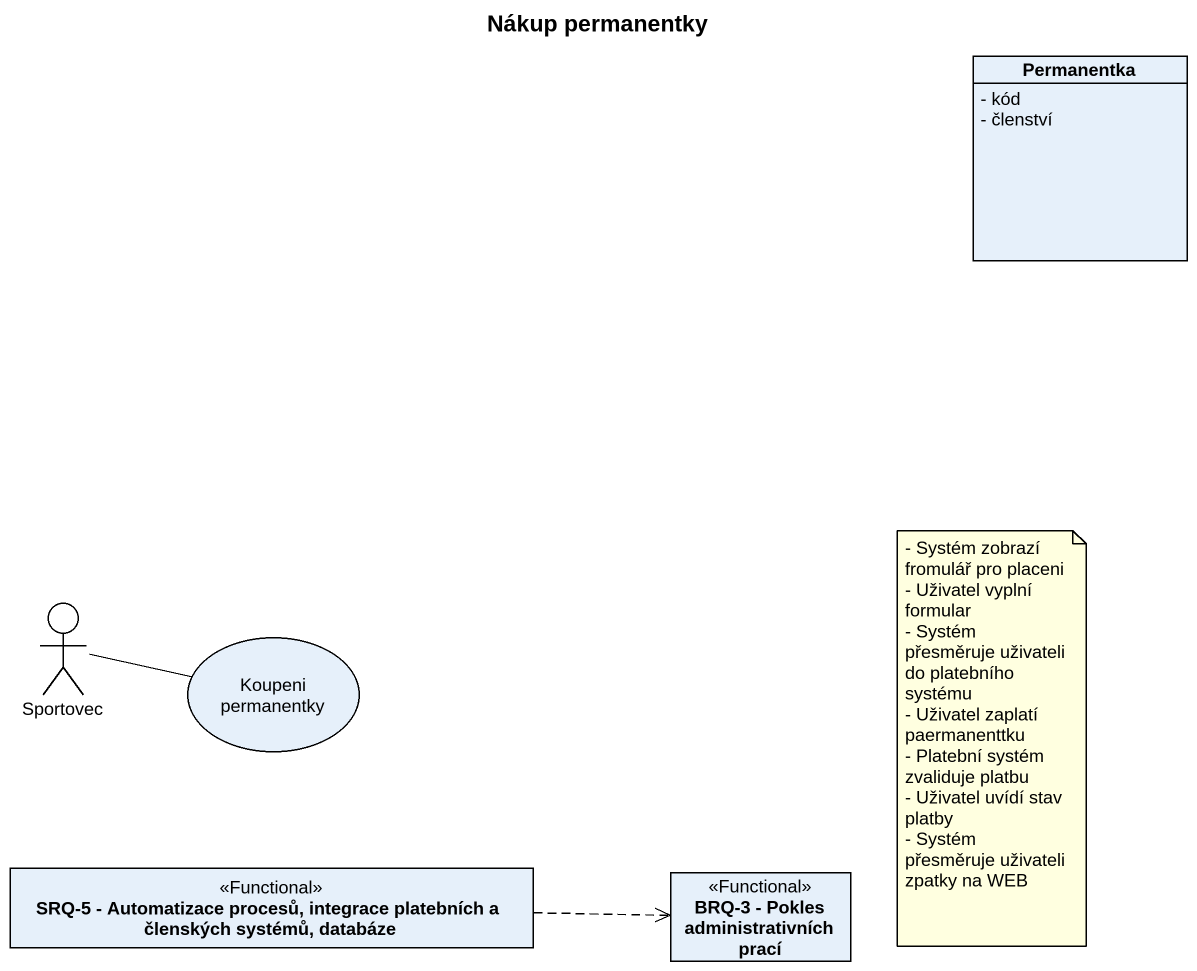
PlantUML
@startuml
title Nákup permanentky
allowmixing
hide circle
hide empty members
skinparam classAttributeIconSize 0
class Permanentka {
  - kód
  - členství
}
actor Sportovec
usecase "Koupeni permanentky" as Koupeni_permanentky
class "SRQ-5 - Automatizace procesů, integrace platebních a členských systémů, databáze" as SRQ_5_Automatizace_procesů <<Functional>>
class "BRQ-3 - Pokles administrativních prací" as BRQ_3_Pokles <<Functional>>
Sportovec -right- Koupeni_permanentky
SRQ_5_Automatizace_procesů .right.> BRQ_3_Pokles
note as N1
  - Systém zobrazí fromulář pro placeni
  - Uživatel vyplní formular
  - Systém přesměruje uživateli do platebního systému
  - Uživatel zaplatí paermanenttku
  - Platební systém zvaliduje platbu
  - Uživatel uvídí stav platby
  - Systém přesměruje uživateli zpatky na WEB
end note
@enduml
